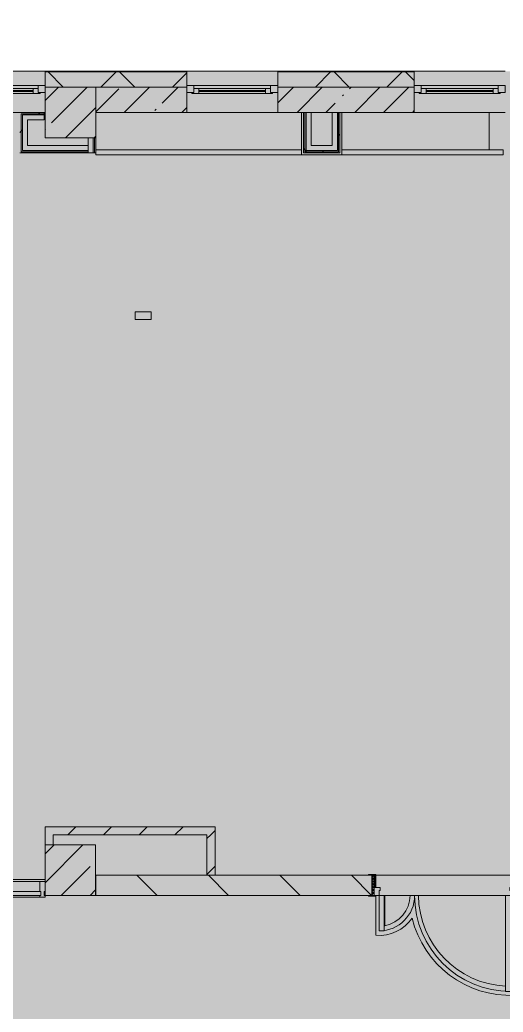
# Model space of a CAD drawing. Header units: millimetres. Extents: x 81094 to 272713, y -8553 to 29000.
# Drawn here: x 261053 to 265833, y 12246 to 22066 of the extents above; entities that cross this region are included whole.
import ezdxf

# ---------------------------------------------------------------- set-up
doc = ezdxf.new("R2010")
doc.units = ezdxf.units.MM
doc.linetypes.add('200_ШТРИХ__ш1_п0_6_', pattern=[800, 500, -300])
doc.layers.add('A-DETL-GENF-1', color=7, linetype='Continuous', lineweight=9, true_color=0xc0c0c0, transparency=0.4)
for name, color, linetype, lineweight in [('A-DETL-MBND-1', 7, '200_ШТРИХ__ш1_п0_6_', 9), ('A-WALL-5', 7, 'Continuous', 5), ('I-WALL-3', 7, 'Continuous', 5), ('S-COLS-1', 7, 'Continuous', 5)]:
    doc.layers.add(name, color=color, linetype=linetype, lineweight=lineweight)
for name, color, linetype, lineweight, true_color in [('A-DOOR-3', 7, 'Continuous', 5, 0xb7b7b7), ('A-DOOR-4', 7, 'Continuous', 5, 0xe2e2e2), ('A-DOOR-5', 7, 'Continuous', 5, 0xaaaaaa), ('A-DOOR-FRAM-2', 7, 'Continuous', 5, 0xe2e2e2), ('A-DOOR-FRAM-3', 7, 'Continuous', 5, 0xb7b7b7), ('A-DOOR-FRAM-4', 7, 'Continuous', 5, 0xaaaaaa), ('A-FLOR-2', 7, 'Continuous', 5, 0xb7b7b7), ('A-GLAZ-2', 7, 'Continuous', 5, 0x737373), ('A-GLAZ-CURT-3', 7, 'Continuous', 5, 0x737373), ('A-GLAZ-CWMG-4', 7, 'Continuous', 5, 0x737373), ('A-WALL-6', 7, 'Continuous', 5, 0x737373), ('A-WALL-7', 7, 'Continuous', 9, 0x737373), ('I-WALL-1', 7, 'Continuous', 5, 0xe7e7e7), ('I-WALL-2', 7, 'Continuous', 9, 0xe7e7e7), ('I-WALL-4', 7, 'Continuous', 5, 0x737373), ('S-COLS-2', 7, 'Continuous', 5, 0x737373)]:
    doc.layers.add(name, color=color, linetype=linetype, lineweight=lineweight, true_color=true_color)
pattern_1 = [(45, (145702.9, 0), (-285.1231, 285.1231), []), (45, (145988.04, 0), (-285.1231, 285.1231), [504.031, -100.806, 16.764, -84.042])]
pattern_2 = [(45, (145702.92, 0), (-176.7767, 176.7767), [])]
pattern_3 = [(45, (145702.9, 0), (-530.33, 530.33), []), (135, (145702.9, 0), (-530.33, -530.33), [])]

# ---------------------------------------------------------------- blocks, each defined once
blk = doc.blocks.new('120_Окно_СКБ_1Ст - 120_Окно_СКБ_1Ст 900х2500_h_ с форточкой-V110-2_7_3_птичка')
at = {"layer": 'A-GLAZ-2'}
for p, q in [((-450, -127), (-450, -57)), ((-450, -57), (-380, -57)), ((450, -57), (-450, -57)), ((-380, -57), (-380, -127)), ((380, -87), (-380, -87)), ((-380, -87), (-380, -127)), ((-330, -137), (-330, -87)), ((330, -137), (330, -87)), ((380, -127), (380, -57)), ((380, -57), (450, -57)), ((380, -127), (380, -87)), ((450, -57), (450, -127)), ((-380, -127), (-450, -127)), ((-450, -127), (-400, -127)), ((-380, -127), (-400, -127)), ((-400, -127), (-400, -137)), ((-400, -137), (400, -137)), ((400, -137), (-400, -137)), ((-330, -107), (330, -107)), ((330, -117), (-330, -117)), ((450, -127), (380, -127)), ((400, -127), (380, -127)), ((400, -127), (449.8, -127)), ((400, -137), (400, -127))]:
    blk.add_line(p, q, dxfattribs=at)
blk = doc.blocks.new('120_Окно_СКБ_2Ст_Фрамуга сверху - 120_Окно_СКБ_2Ст_2300х2500_h_ ДОО-V132-2_7_3_птичка')
at = {"layer": 'A-GLAZ-2'}
for p, q in [((-1150, -127), (-1150, -57)), ((-1150, -57), (-1080, -57)), ((1150, -57), (-1150, -57)), ((-1080, -57), (-1080, -127)), ((-1080, -57), (1080, -57)), ((520, -87), (-1080, -87)), ((-1080, -87), (-1080, -127)), ((-1030, -137), (-1030, -87)), ((470, -137), (470, -87)), ((520, -127), (520, -57)), ((520, -57), (590, -57)), ((520, -127), (520, -87)), ((590, -57), (590, -127)), ((1080, -87), (590, -87)), ((590, -87), (590, -127)), ((640, -137), (640, -87)), ((1030, -137), (1030, -87)), ((1080, -127), (1080, -57)), ((1080, -57), (1150, -57)), ((1080, -127), (1080, -87)), ((1150, -57), (1150, -127)), ((-1080, -127), (-1150, -127)), ((-1150, -127), (-1100, -127)), ((-1080, -127), (-1100, -127)), ((-1100, -127), (-1100, -137)), ((-1100, -137), (540, -137)), ((540, -137), (-1100, -137)), ((-1030, -107), (470, -107)), ((470, -117), (-1030, -117)), ((590, -127), (520, -127)), ((540, -127), (520, -127)), ((540, -127), (570, -127)), ((540, -127), (570, -127)), ((540, -137), (540, -127)), ((590, -127), (570, -127)), ((570, -127), (570, -137)), ((570, -137), (1100, -137)), ((1100, -137), (570, -137)), ((640, -107), (1030, -107)), ((1030, -117), (640, -117)), ((1150, -127), (1080, -127)), ((1100, -127), (1080, -127)), ((1100, -127), (1150, -127)), ((1100, -137), (1100, -127))]:
    blk.add_line(p, q, dxfattribs=at)
blk = doc.blocks.new('120_Окно_СКБ_1Ст - 120_Окно_СКБ_1Ст 900х2500_h_ с форточкой-22877787-2_7_3_птичка')
at = {"layer": 'A-GLAZ-2'}
for p, q in [((-450, -127), (-450, -57)), ((-450, -57), (-380, -57)), ((450, -57), (-450, -57)), ((-380, -57), (-380, -127)), ((380, -87), (-380, -87)), ((-380, -87), (-380, -127)), ((-330, -137), (-330, -87)), ((330, -137), (330, -87)), ((380, -127), (380, -57)), ((380, -57), (450, -57)), ((380, -127), (380, -87)), ((450, -57), (450, -127)), ((-380, -127), (-450, -127)), ((-450, -127), (-400, -127)), ((-380, -127), (-400, -127)), ((-400, -127), (-400, -137)), ((-400, -137), (400, -137)), ((400, -137), (-400, -137)), ((-330, -107), (330, -107)), ((330, -117), (-330, -117)), ((450, -127), (380, -127)), ((400, -127), (380, -127)), ((400, -127), (450, -127)), ((400, -137), (400, -127))]:
    blk.add_line(p, q, dxfattribs=at)
blk = doc.blocks.new('BSC_Колонна _Прямоугольная - 500х500-23282985-2_7_3_птичка')
at = {"layer": 'S-COLS-1'}
h = blk.add_hatch(dxfattribs=at)
h.set_pattern_fill('FP_155', color=256, style=0, pattern_type=2)
h.set_pattern_definition([(45, (-115850.45, -21150), (-285.1231, 285.1231), []), (45, (-115565.32, -21150), (-285.1231, 285.1231), [504.031, -100.806, 16.764, -84.042])])
h.paths.add_polyline_path([(-250, -250), (250, -250), (250, 250), (-250, 250), (-250, -95.3)])
at = {"layer": 'S-COLS-2'}
for p, q in [((250, 250), (-250, 250)), ((-250, 250), (-250, -250)), ((250, -250), (250, 250)), ((-250, -250), (250, -250))]:
    blk.add_line(p, q, dxfattribs=at)
blk = doc.blocks.new('110_Дверь_СКБ_2Ст - Д-6_п__ ДОО_Дв_1450x2100h_Дверь из раздевальной в коридор-32371698-2_7_3_птичка')
at = {"layer": 'A-DOOR-4'}
h = blk.add_hatch(color=256, dxfattribs=at)
h.paths.add_polyline_path([(-637.5, -100), (-637.5, -50), (-627.5, -50), (-627.5, -20), (-687.5, -20), (-687.5, -100)])
h.paths.add_polyline_path([(662.5, -100), (712.5, -100), (712.5, -20), (652.5, -20), (652.5, -50), (662.5, -50)])
for points in [[(-587.5, -450), (-587.5, -100), (-637.5, -100), (-637.5, -450)], [(612.5, -1050), (662.5, -1050), (662.5, -100), (612.5, -100)]]:
    blk.add_hatch(color=256, dxfattribs=at).paths.add_polyline_path(points)
at = {"layer": 'A-DOOR-5'}
h = blk.add_hatch(dxfattribs=at)
h.set_pattern_fill('FP_190', color=256, style=0, pattern_type=2)
h.set_pattern_definition([(225, (1576.41, -164.685), (-14.14214, 14.14214), []), (135, (1576.41, -164.685), (14.14214, 14.14214), [])])
h.paths.add_polyline_path([(737.5, -100), (737.5, 100), (712.5, 100), (712.5, -100)])
at = {"layer": 'A-DOOR-FRAM-2'}
for points in [[(-672.5, 100), (-672.5, 108), (-742.5, 108), (-742.5, 100)], [(-672.5, -20), (-672.5, 100), (-687.5, 100), (-687.5, -20)], [(767.5, 100), (767.5, 108), (697.5, 108), (697.5, 100)], [(712.5, -20), (712.5, 100), (697.5, 100), (697.5, -20)], [(-672.5, -108), (-672.5, -100), (-742.5, -100), (-742.5, -108)], [(767.5, -108), (767.5, -100), (697.5, -100), (697.5, -108)]]:
    blk.add_hatch(color=256, dxfattribs=at).paths.add_polyline_path(points)
at = {"layer": 'A-DOOR-FRAM-4'}
h = blk.add_hatch(dxfattribs=at)
h.set_pattern_fill('FP_191', color=256, style=0, pattern_type=2)
h.set_pattern_definition([(315, (-546.384, -164.685), (-14.1421, -14.1421), []), (225, (-546.384, -164.685), (-14.1421, 14.1421), [])])
h.paths.add_polyline_path([(-687.5, -100), (-687.5, 100), (-712.5, 100), (-712.5, -100)])
at = {"layer": 'A-DOOR-3'}
for p, q in [((-637.5, -100), (-587.5, -100)), ((-637.5, -450), (-637.5, -100)), ((-587.5, -100), (-587.5, -450)), ((612.5, -100), (662.5, -100)), ((612.5, -1050), (612.5, -100)), ((662.5, -100), (662.5, -1050)), ((-587.5, -450), (-637.5, -450)), ((662.5, -1050), (612.5, -1050))]:
    blk.add_line(p, q, dxfattribs=at)
for centre, radius, start, end in [((-637.5, -100), 350, 270, 0), ((662.5, -100), 950, 180, 270)]:
    blk.add_arc(centre, radius, start, end, dxfattribs=at)
at = {"layer": 'A-DOOR-FRAM-3'}
for p, q in [((-742.5, 108), (-672.5, 108)), ((-742.5, 100), (-742.5, 108)), ((-672.5, 100), (-742.5, 100)), ((-712.5, 100), (-687.5, 100)), ((-712.5, -100), (-712.5, 100)), ((-687.5, 100), (-687.5, -100)), ((-687.5, 100), (-672.5, 100)), ((-687.5, -20), (-687.5, 100)), ((-672.5, 108), (-672.5, 100)), ((-672.5, 100), (-672.5, -20)), ((697.5, 100), (697.5, 108)), ((697.5, 108), (767.5, 108)), ((697.5, -20), (697.5, 100)), ((697.5, 100), (712.5, 100)), ((767.5, 100), (697.5, 100)), ((712.5, -100), (712.5, 100)), ((712.5, 100), (737.5, 100)), ((712.5, 100), (712.5, -20)), ((737.5, 100), (737.5, -100)), ((767.5, 108), (767.5, 100)), ((-687.5, -20), (-627.5, -20)), ((-687.5, -100), (-687.5, -20)), ((-672.5, -20), (-687.5, -20)), ((-637.5, -50), (-637.5, -100)), ((-627.5, -50), (-637.5, -50)), ((-627.5, -20), (-627.5, -50)), ((652.5, -20), (712.5, -20)), ((652.5, -50), (652.5, -20)), ((662.5, -50), (652.5, -50)), ((662.5, -100), (662.5, -50)), ((712.5, -20), (697.5, -20)), ((712.5, -20), (712.5, -100)), ((-742.5, -100), (-672.5, -100)), ((-742.5, -108), (-742.5, -100)), ((-672.5, -108), (-742.5, -108)), ((-687.5, -100), (-712.5, -100)), ((-637.5, -100), (-687.5, -100)), ((-672.5, -100), (-672.5, -108)), ((712.5, -100), (662.5, -100)), ((697.5, -108), (697.5, -100)), ((697.5, -100), (767.5, -100)), ((767.5, -108), (697.5, -108)), ((737.5, -100), (712.5, -100)), ((767.5, -100), (767.5, -108))]:
    blk.add_line(p, q, dxfattribs=at)
blk = doc.blocks.new('Системная панель - Стекло - 40мм-32428871-2_7_3_птичка')
at = {"layer": 'A-GLAZ-CURT-3'}
for p, q in [((749.5, 0), (-749.5, 0)), ((-749.5, 0), (-749.5, -40)), ((749.5, -40), (749.5, 0)), ((-749.5, -40), (749.5, -40))]:
    blk.add_line(p, q, dxfattribs=at)
blk = doc.blocks.new('Прямоугольный импост - Импост структурный с накладкой - 160мм Темный-32428319-2_7_3_птичка')
at = {"layer": 'A-GLAZ-CWMG-4'}
for p, q in [((0, 140), (-50, 140)), ((-50, 140), (-50, 40)), ((0, 40), (0, 140)), ((-50, 40), (-40, 40)), ((-40, 0), (-50, 0)), ((-50, 0), (-50, -17)), ((-40, 40), (-40, 0)), ((-10, 0), (-10, 40)), ((-10, 40), (0, 40)), ((0, 0), (-10, 0)), ((0, -17), (0, 0)), ((-50, -17), (0, -17))]:
    blk.add_line(p, q, dxfattribs=at)
blk = doc.blocks.new('Прямоугольный импост - Импост структурный с накладкой - 160мм Темный-32428868-2_7_3_птичка')
at = {"layer": 'A-GLAZ-CWMG-4'}
for p, q in [((114070.5, 13540), (115549.5, 13540)), ((114070.5, 13383), (115549.5, 13383))]:
    blk.add_line(p, q, dxfattribs=at)

msp = doc.modelspace()

# ---------------------------------------------------------------- hatches: boundary and pattern name
at = {"layer": 'A-DETL-GENF-1'}
msp.add_hatch(color=256, dxfattribs=at).paths.add_polyline_path([(267919.9, -258), (270940.9, -258), (270940.9, 21558), (239010.9, 21558), (239010.9, 27348), (230562.9, 27348), (230562.9, 5750), (234904.9, 5750), (234904.9, -258), (266992.3, -258)])
at = {"layer": 'A-WALL-5'}
h = msp.add_hatch(dxfattribs=at)
h.set_pattern_fill('FP_77', color=256, style=0, pattern_type=2)
h.set_pattern_definition([(45, (145702.9, 0), (-353.5534, 353.5534), []), (135, (145702.9, 0), (-353.5534, -353.5534), [])])
h.paths.add_polyline_path([(270932.9, 21400), (270932.9, 21550), (265853.1, 21550), (265853.1, 21400), (270782.9, 21400)])
h.paths.add_polyline_path([(264953.1, 21400), (264953.1, 21550), (263603.4, 21550), (263603.4, 21400), (264209.8, 21400)])
h.paths.add_polyline_path([(252152, 21400), (252553.4, 21400), (252553.4, 21550), (251253.1, 21550), (251253.1, 21400), (251752.9, 21400)])
h.paths.add_polyline_path([(254753.4, 21400), (254753.4, 21550), (253453.4, 21550), (253453.4, 21400), (254007.1, 21400)])
h.paths.add_polyline_path([(255653.4, 21400), (256952.9, 21400), (256952.9, 21550), (255653.4, 21550)])
h.paths.add_polyline_path([(261803.4, 21400), (262703.4, 21400), (262703.4, 21550), (261303.4, 21550), (261303.4, 21400), (261427.2, 21400)])
h.paths.add_polyline_path([(259003.4, 21400), (259003.4, 21550), (257852.9, 21550), (257852.9, 21400)])
h.paths.add_polyline_path([(248953.1, 21400), (248953.1, 21550), (247752.9, 21550), (247752.9, 21400), (248441.9, 21400)])
h.paths.add_polyline_path([(239010.9, 21400), (239012.9, 21400), (239008.8, 21550), (238762.9, 21550), (238762.9, 21400), (238969.9, 21400)])
h.paths.add_polyline_path([(242312.9, 21400), (246852.9, 21400), (246852.9, 21550), (242312.9, 21550)])
at = {"layer": 'I-WALL-1'}
for points in [[(261293.4, 21075), (261293.4, 21125), (261128.4, 21125), (261128.4, 21075)], [(261778.4, 20749), (261778.4, 20900), (261728.4, 20900), (261728.4, 20749)]]:
    msp.add_hatch(color=256, dxfattribs=at).paths.add_polyline_path(points)
at = {"layer": 'I-WALL-2'}
for points in [[(261078.4, 20774), (261128.4, 20774), (261128.4, 21125), (261078.4, 21125), (261078.4, 21054.7)], [(263933.4, 20774), (263933.4, 21150), (263883.4, 21150), (263883.4, 20774)], [(264193.4, 20824), (264193.4, 21150), (264143.4, 21150), (264143.4, 20824)], [(261128.4, 20774), (261728.4, 20774), (261728.4, 20824), (261128.4, 20824)], [(263933.4, 20774), (264193.4, 20774), (264193.4, 20824), (263933.4, 20824)]]:
    msp.add_hatch(color=256, dxfattribs=at).paths.add_polyline_path(points)
at = {"layer": 'I-WALL-3'}
h = msp.add_hatch(dxfattribs=at)
h.set_pattern_fill('FP_85', color=256, style=0, pattern_type=2)
h.set_pattern_definition(pattern_1)
h.paths.add_polyline_path([(257852.9, 21150), (259003.4, 21150), (259003.4, 21400), (257852.9, 21400)])
h.paths.add_polyline_path([(261803.4, 21150), (262703.4, 21150), (262703.4, 21400), (261803.4, 21400), (261803.4, 21239.3)])
h.paths.add_polyline_path([(266912.9, 21150), (266912.9, 21400), (266552.9, 21400), (266552.9, 21150)])
h.paths.add_polyline_path([(264218.4, 21150), (264953.1, 21150), (264953.1, 21400), (263603.4, 21400), (263603.4, 21150), (264209.8, 21150)])
h.paths.add_polyline_path([(246840.4, 21150), (246852.9, 21150), (246852.9, 21400), (246502.9, 21400), (246502.9, 21150), (246827.9, 21150)])
h.paths.add_polyline_path([(248441.9, 21150), (248953.1, 21150), (248953.1, 21400), (247752.9, 21400), (247752.9, 21150)])
h.paths.add_polyline_path([(251752.9, 21150), (252553.4, 21150), (252553.4, 21400), (251752.9, 21400)])
h.paths.add_polyline_path([(254007.1, 21150), (254753.4, 21150), (254753.4, 21400), (253453.4, 21400), (253453.4, 21150), (253927.9, 21150)])
h.paths.add_polyline_path([(256952.9, 21150), (256952.9, 21400), (256752.9, 21400), (256752.9, 21150), (256789.6, 21150)])
h.paths.add_polyline_path([(256052.9, 21150), (256052.9, 21400), (255653.4, 21400), (255653.4, 21150), (255862.1, 21150)])
h = msp.add_hatch(dxfattribs=at)
h.set_pattern_fill('FP_189', color=256, style=0, pattern_type=2)
h.set_pattern_definition(pattern_3)
h.paths.add_polyline_path([(261053.4, 20749), (261065.9, 20749), (261065.9, 21150), (261053.4, 21150), (261053.4, 21054.7)])
h = msp.add_hatch(dxfattribs=at)
h.set_pattern_fill('FP_189', color=256, style=0, pattern_type=2)
h.set_pattern_definition(pattern_3)
h.paths.add_polyline_path([(261128.4, 21137.5), (261293.4, 21137.5), (261293.4, 21150), (261065.9, 21150), (261065.9, 21137.5), (261078.4, 21137.5)])
h = msp.add_hatch(dxfattribs=at)
h.set_pattern_fill('FP_189', color=256, style=0, pattern_type=2)
h.set_pattern_definition(pattern_3)
h.paths.add_polyline_path([(261065.9, 20761.5), (261078.4, 20761.5), (261078.4, 21137.5), (261065.9, 21137.5), (261065.9, 21054.7)])
h = msp.add_hatch(dxfattribs=at)
h.set_pattern_fill('FP_189', color=256, style=0, pattern_type=2)
h.set_pattern_definition(pattern_3)
h.paths.add_polyline_path([(261293.4, 21125), (261293.4, 21137.5), (261078.4, 21137.5), (261078.4, 21125), (261128.4, 21125)])
h = msp.add_hatch(dxfattribs=at)
h.set_pattern_fill('FP_189', color=256, style=0, pattern_type=2)
h.set_pattern_definition(pattern_3)
h.paths.add_polyline_path([(263870.9, 20749), (263870.9, 21150), (263858.4, 21150), (263858.4, 20749)])
h = msp.add_hatch(dxfattribs=at)
h.set_pattern_fill('FP_189', color=256, style=0, pattern_type=2)
h.set_pattern_definition(pattern_3)
h.paths.add_polyline_path([(263883.4, 20761.5), (263883.4, 21150), (263870.9, 21150), (263870.9, 20761.5)])
h = msp.add_hatch(dxfattribs=at)
h.set_pattern_fill('FP_189', color=256, style=0, pattern_type=2)
h.set_pattern_definition(pattern_3)
h.paths.add_polyline_path([(264193.4, 20774), (264205.9, 20774), (264205.9, 21150), (264193.4, 21150), (264193.4, 20824)])
h = msp.add_hatch(dxfattribs=at)
h.set_pattern_fill('FP_189', color=256, style=0, pattern_type=2)
h.set_pattern_definition(pattern_3)
h.paths.add_polyline_path([(264218.4, 20761.5), (264218.4, 21150), (264205.9, 21150), (264209.8, 20761.5)])
h = msp.add_hatch(dxfattribs=at)
h.set_pattern_fill('FP_189', color=256, style=0, pattern_type=2)
h.set_pattern_definition(pattern_3)
h.paths.add_polyline_path([(261790.9, 20749), (261790.9, 20900), (261778.4, 20900), (261778.4, 20749)])
h = msp.add_hatch(dxfattribs=at)
h.set_pattern_fill('FP_189', color=256, style=0, pattern_type=2)
h.set_pattern_definition(pattern_3)
h.paths.add_polyline_path([(264218.4, 20749), (264218.4, 20761.5), (263870.9, 20761.5), (263870.9, 20749), (264209.8, 20749)])
h = msp.add_hatch(dxfattribs=at)
h.set_pattern_fill('FP_189', color=256, style=0, pattern_type=2)
h.set_pattern_definition(pattern_3)
h.paths.add_polyline_path([(263883.4, 20761.5), (264205.9, 20761.5), (264205.9, 20774), (263883.4, 20774)])
h = msp.add_hatch(dxfattribs=at)
h.set_pattern_fill('FP_89', color=256, style=0, pattern_type=2)
h.set_pattern_definition(pattern_2)
h.paths.add_polyline_path([(262983.4, 14000), (262983.4, 14080), (261382.9, 14080), (261382.9, 14000), (262903.4, 14000)])
h = msp.add_hatch(dxfattribs=at)
h.set_pattern_fill('FP_89', color=256, style=0, pattern_type=2)
h.set_pattern_definition(pattern_2)
h.paths.add_polyline_path([(262983.4, 13600), (262983.4, 14000), (262903.4, 14000), (262903.4, 13600)])
h = msp.add_hatch(dxfattribs=at)
h.set_pattern_fill('FP_88', color=256, style=0, pattern_type=2)
h.set_pattern_definition([(135, (145702.9, 0), (-353.5534, -353.5534), [])])
h.paths.add_polyline_path([(261803.4, 13400), (264532.9, 13400), (264532.9, 13600), (261803.4, 13600), (261803.4, 13534.8)])
h.paths.add_polyline_path([(265982.9, 13400), (266632.9, 13400), (266632.9, 13600), (265982.9, 13600), (265982.9, 13534.8)])
at = {"layer": 'S-COLS-1'}
h = msp.add_hatch(dxfattribs=at)
h.set_pattern_fill('FP_85', color=256, style=0, pattern_type=2)
h.set_pattern_definition(pattern_1)
h.paths.add_polyline_path([(261802.9, 13400), (261802.9, 13900), (261302.9, 13900), (261302.9, 13400), (261427.2, 13400)])

# ---------------------------------------------------------------- linework, layer by layer
at = {"layer": 'A-DETL-MBND-1'}
for p, q in [((265694.9, 20779), (265694.9, 21150)), ((262194.9, 19100), (262194.9, 19177.5)), ((262194.9, 19177.5), (262352.9, 19177.5)), ((262352.9, 19177.5), (262352.9, 19100)), ((262194.9, 19100), (262352.9, 19100))]:
    msp.add_line(p, q, dxfattribs=at)
at = {"layer": 'A-FLOR-2'}
for p, q in [((263838.4, 20779), (263838.4, 21150)), ((264238.4, 21150), (264238.4, 20730)), ((264238.4, 20730), (263838.4, 20730)), ((258242.9, 13557), (261302.9, 13557)), ((264573.8, 13400), (264573.8, 13006.4)), ((264663.8, 13400), (264657.9, 13400)), ((265857.9, 13400), (264663.8, 13400)), ((264663.8, 13100.3), (264663.8, 13400))]:
    msp.add_line(p, q, dxfattribs=at)
for centre, radius, start, end in [((264607.4, 13400), 305, 280.66451, 0), ((265905.4, 13411), 910, 180.6926, 267.00995), ((264607.4, 13400), 395, 265.12655, 325.57769), ((265905.4, 13411), 1000, 193.54971, 272.43764)]:
    msp.add_arc(centre, radius, start, end, dxfattribs=at)
at = {"layer": 'A-WALL-6'}
for p, q in [((265853.1, 21558), (255653.4, 21558)), ((261303.4, 21558), (261303.4, 21400)), ((262703.4, 21400), (262703.4, 21558)), ((263603.4, 21558), (263603.4, 21400)), ((264953.1, 21400), (264953.1, 21558))]:
    msp.add_line(p, q, dxfattribs=at)
at = {"layer": 'A-WALL-7'}
for p, q in [((262703.4, 21553), (261303.4, 21553)), ((262703.4, 21550), (261303.4, 21550)), ((264953.1, 21553), (263603.4, 21553)), ((264953.1, 21550), (263603.4, 21550)), ((262703.4, 21400), (261803.4, 21400)), ((264953.1, 21400), (263603.4, 21400)), ((261128.4, 21150), (261065.9, 21150)), ((261065.9, 20761.5), (261065.9, 21137.5)), ((261293.4, 21137.5), (261065.9, 21137.5)), ((261078.4, 20774), (261078.4, 21125)), ((261293.4, 21125), (261078.4, 21125)), ((263933.4, 21150), (263858.4, 21150)), ((263870.9, 20761.5), (263870.9, 21150)), ((263883.4, 20774), (263883.4, 21150)), ((264218.4, 21150), (264143.4, 21150)), ((264193.4, 21150), (264193.4, 20774)), ((264205.9, 21150), (264205.9, 20761.5)), ((261778.4, 20749), (261778.4, 20900)), ((261790.9, 20749), (261790.9, 20900)), ((261728.4, 20761.5), (261065.9, 20761.5)), ((261728.4, 20774), (261078.4, 20774)), ((264205.9, 20761.5), (263870.9, 20761.5)), ((264193.4, 20774), (263883.4, 20774)), ((262903.4, 13600), (262983.4, 13600))]:
    msp.add_line(p, q, dxfattribs=at)
at = {"layer": 'I-WALL-4'}
for p, q in [((262703.4, 21150), (262703.4, 21400)), ((263603.4, 21400), (263603.4, 21150)), ((264953.1, 21150), (264953.1, 21400)), ((261303.4, 21150), (256752.9, 21150)), ((261293.4, 21075), (261293.4, 21150)), ((263858.4, 21150), (261803.4, 21150)), ((263858.4, 21150), (263858.4, 20749)), ((263933.4, 21150), (264143.4, 21150)), ((263933.4, 20824), (263933.4, 21150)), ((264143.4, 21150), (264143.4, 20824)), ((265852.9, 21150), (264218.4, 21150)), ((264218.4, 20749), (264218.4, 21150)), ((261128.4, 20824), (261128.4, 21075)), ((261128.4, 21075), (261293.4, 21075)), ((261728.4, 20824), (261128.4, 20824)), ((261728.4, 20900), (261728.4, 20749)), ((261803.4, 20729), (261803.4, 20900)), ((264143.4, 20824), (263933.4, 20824)), ((261053.4, 20749), (261803.4, 20749)), ((261803.4, 20779), (263838.4, 20779)), ((263838.4, 20729), (261803.4, 20729)), ((263838.4, 20729), (263838.4, 20779)), ((263858.4, 20749), (264218.4, 20749)), ((264239.4, 20779), (265833.1, 20779)), ((264239.4, 20779), (264239.4, 20729)), ((265833.1, 20729), (264239.4, 20729)), ((265833.1, 20729), (265833.1, 20779)), ((261302.9, 14080), (261302.9, 13900)), ((262983.4, 14080), (261302.9, 14080)), ((262983.4, 13600), (262983.4, 14080)), ((261382.9, 13900), (261382.9, 14000)), ((261382.9, 14000), (262903.4, 14000)), ((262903.4, 14000), (262903.4, 13600)), ((261302.9, 13900), (261382.9, 13900)), ((262903.4, 13600), (261803.4, 13600)), ((261803.4, 13600), (261803.4, 13400)), ((264502.9, 13600), (262983.4, 13600)), ((264572.9, 13600), (265942.9, 13600)), ((261803.4, 13400), (264502.9, 13400))]:
    msp.add_line(p, q, dxfattribs=at)
at = {"layer": 'S-COLS-2'}
for p, q in [((261802.9, 13900), (261302.9, 13900)), ((261302.9, 13900), (261302.9, 13400)), ((261802.9, 13400), (261802.9, 13900)), ((261302.9, 13400), (261802.9, 13400))]:
    msp.add_line(p, q, dxfattribs=at)

# ---------------------------------------------------------------- block references
at = {"layer": 'A-DOOR-3'}
msp.add_blockref('110_Дверь_СКБ_2Ст - Д-6_п__ ДОО_Дв_1450x2100h_Дверь из раздевальной в коридор-32371698-2_7_3_птичка', (265245.4, 13500), dxfattribs=at)
at = {"layer": 'A-GLAZ-2'}
for name, p in [('120_Окно_СКБ_2Ст_Фрамуга сверху - 120_Окно_СКБ_2Ст_2300х2500_h_ ДОО-V132-2_7_3_птичка', (260153.4, 21475)), ('120_Окно_СКБ_1Ст - 120_Окно_СКБ_1Ст 900х2500_h_ с форточкой-22877787-2_7_3_птичка', (263153.4, 21475)), ('120_Окно_СКБ_1Ст - 120_Окно_СКБ_1Ст 900х2500_h_ с форточкой-V110-2_7_3_птичка', (265403.1, 21475))]:
    msp.add_blockref(name, p, dxfattribs=at)
at = {"layer": 'A-GLAZ-CURT-3', "rotation": 180}
msp.add_blockref('Системная панель - Стекло - 40мм-32428871-2_7_3_птичка', (260512.9, 13400), dxfattribs=at)
at = {"layer": 'A-GLAZ-CWMG-4'}
for name, p in [('Прямоугольный импост - Импост структурный с накладкой - 160мм Темный-32428868-2_7_3_птичка', (145702.9, 0)), ('Прямоугольный импост - Импост структурный с накладкой - 160мм Темный-32428319-2_7_3_птичка', (261302.4, 13400))]:
    msp.add_blockref(name, p, dxfattribs=at)
at = {"layer": 'S-COLS-2'}
msp.add_blockref('BSC_Колонна _Прямоугольная - 500х500-23282985-2_7_3_птичка', (261553.4, 21150), dxfattribs=at)

doc.saveas('drawing.dxf')
